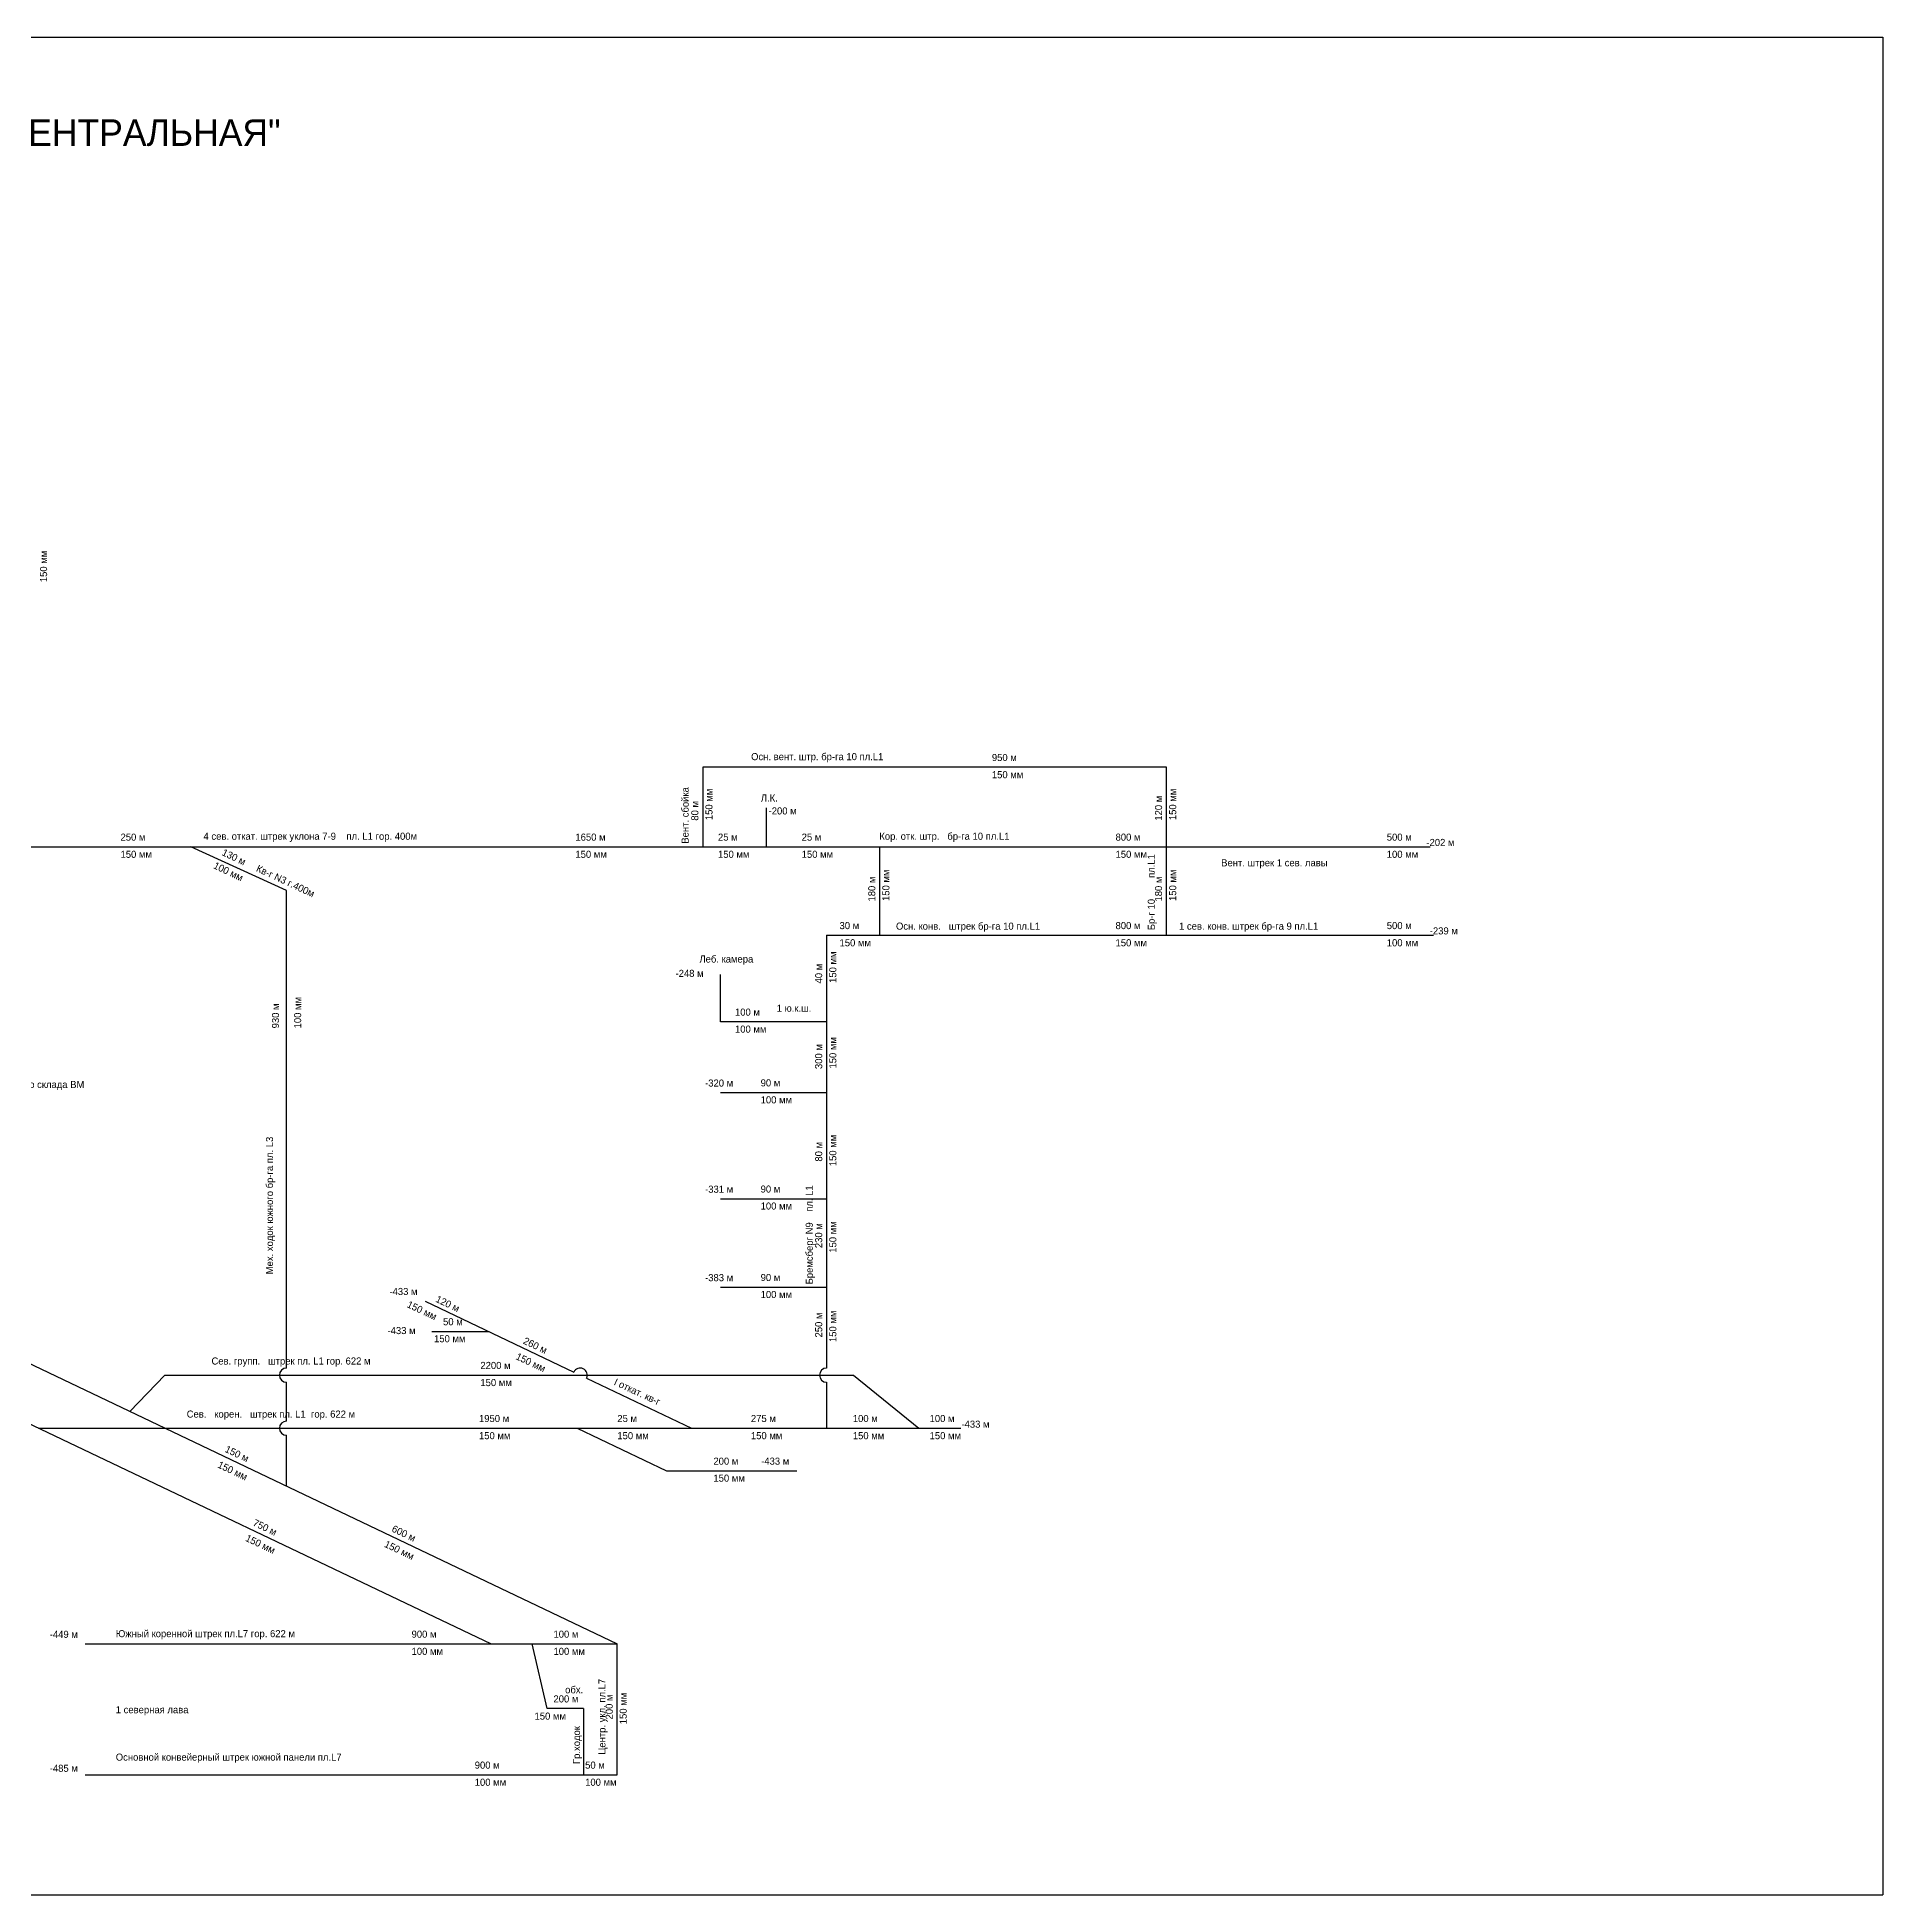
# Model space of a CAD drawing. Header units: millimetres. Extents: x -1405 to 845, y -571 to 479.
# Drawn here: x -198 to 845, y -571 to 479 of the extents above; entities that cross this region are included whole.
import ezdxf

# ---------------------------------------------------------------- set-up
doc = ezdxf.new("R2010")
doc.units = ezdxf.units.MM
doc.layers.add('Топология', color=1, linetype='Continuous')

msp = doc.modelspace()

# ---------------------------------------------------------------- linework, layer by layer
for p, q in [((-1404.5, 478.6), (845.5, 478.6)), ((845.5, 478.6), (845.5, -571.4)), ((-1404.5, -571.4), (845.5, -571.4))]:
    msp.add_line(p, q)
at = {"layer": 'Топология', "color": 7}
for p, q in [((440.6, 65.9), (178.5, 65.9)), ((178.5, 65.9), (178.5, 20.9)), ((440.6, -29.1), (440.6, 65.9)), ((214.5, 20.9), (214.5, 42.9)), ((-251.5, 20.9), (589.7, 20.9)), ((-56.8, -3.8), (-110.9, 20.9)), ((278.5, -29.1), (278.5, 20.9)), ((-56.8, -273.7), (-56.8, -3.8)), ((248.5, -29.1), (248.5, -273.7)), ((248.5, -29.1), (591.6, -29.1)), ((-694.6, -36.3), (130.1, -429.6)), ((188.5, -78), (188.5, -51.2)), ((248.5, -78), (188.5, -78)), ((188.5, -118), (248.5, -118)), ((188.5, -178), (248.5, -178)), ((-435.2, -194), (58.8, -429.6)), ((188.5, -228), (248.5, -228)), ((21.5, -235.9), (105.6, -276)), ((25.3, -253), (57.3, -253)), ((-125.6, -277.7), (-145.3, -298.3)), ((-125.6, -277.7), (263.7, -277.7)), ((-56.8, -303.7), (-56.8, -281.7)), ((112.8, -279.4), (172.1, -307.7)), ((248.5, -281.7), (248.5, -307.7)), ((263.7, -277.7), (300.7, -307.7)), ((-196.9, -307.7), (324.3, -307.7)), ((-56.8, -340.5), (-56.8, -311.7)), ((107.5, -307.7), (158, -331.8)), ((158, -331.8), (231.6, -331.8)), ((-170.5, -429.6), (130.1, -429.6)), ((90.5, -466.2), (82.1, -429.6)), ((130.1, -503.6), (130.1, -429.6)), ((111.1, -466.2), (90.5, -466.2)), ((111.1, -466.2), (111.1, -503.6)), ((-170.5, -503.6), (130.1, -503.6))]:
    msp.add_line(p, q, dxfattribs=at)
for centre, start, end in [((-56.8, -277.7), 90, 270), ((109.2, -277.7), 334.5025, 154.5025), ((248.5, -277.7), 90, 270), ((-56.8, -307.7), 90, 270)]:
    msp.add_arc(centre, 4, start, end, dxfattribs=at)

# ---------------------------------------------------------------- texts
for s, height, p in [('ТОПОЛОГИЧЕСКАЯ СХЕМА ШАХТЫ  "ЦЕНТРАЛЬНАЯ"', 15, (-586.2, 417.1)), ('Осн. вент. штр. бр-га 10 пл.L1', 4, (205.8, 69.9)), ('Л.К.', 4, (211.3, 46.5)), ('4 сев. откат. штрек уклона 7-9    пл. L1 гор. 400м', 4, (-103.7, 24.9)), ('Кор. отк. штр.   бр-га 10 пл.L1', 4, (278.3, 24.9)), ('Вент. штрек 1 сев. лавы ', 4, (471.5, 9.9)), ('Осн. конв.   штрек бр-га 10 пл.L1', 4, (287.7, -25.9)), ('1 сев. конв. штрек бр-га 9 пл.L1', 4, (447.7, -25.9)), ('Леб. камера', 4, (176.6, -44.5)), ('1 ю.к.ш.', 4, (220.3, -72.3)), ('Сев. групп.   штрек пл. L1 гор. 622 м', 4, (-99.2, -271.7)), ('Сев.   корен.   штрек пл. L1  гор. 622 м', 4, (-113.2, -301.7)), ('Южный коренной штрек пл.L7 гор. 622 м', 4, (-153.3, -425.8)), ('обх.', 4, (100.7, -457.5)), ('1 северная лава', 4, (-153.3, -468.8)), ('Основной конвейерный штрек южной панели пл.L7', 4, (-153.3, -495.6))]:
    msp.add_text(s, height=height).set_placement(p)
for s, rotation, p in [('Вент. сбойка', 90, (170.5, 22.7)), ('Кв-г N3 г.400м', 335, (-74.3, 7.3)), ('Бр-г 10        пл.L1', 90, (434, -26.2)), ('Мех. ходок южного бр-га пл. L3', 90, (-64.4, -220.7)), ('Бремсберг N9    пл. L1', 90, (240.7, -226.4)), ('I откат. кв-г', 335, (127.9, -283)), ('Центр. укл. пл.L7', 90, (123.5, -492.2)), ('Гр.ходок', 90, (109.1, -497.5))]:
    msp.add_text(s, height=4, rotation=rotation).set_placement(p)
for s, rotation, p in [('150 мм', 90, (-192.1, 170.5)), ('150 мм', 90, (184, 36)), ('150 мм', 90, (446.1, 36)), ('80 м', 90, (176, 35.7)), ('120 м', 90, (438.1, 35.7)), ('100 мм', 334.2474, (-98.5, 9)), ('130 м', 334.2474, (-93.7, 16.4)), ('180 м', 90, (276, -10)), ('150 мм', 90, (284, -9.7)), ('180 м', 90, (438.1, -10)), ('150 мм', 90, (446.1, -9.7)), ('150 мм', 90, (254, -56)), ('40 м', 90, (246, -56.3)), ('930 м', 90, (-61, -81.7)), ('100 мм', 90, (-48.5, -81.7)), ('300 м', 90, (246, -104.7)), ('150 мм', 90, (254, -104.4)), ('80 м', 90, (246, -157)), ('150 мм', 90, (254, -159.6)), ('230 м', 90, (246, -205.9)), ('150 мм', 90, (254, -208.5)), ('150 мм', 334.5025, (10.9, -239.1)), ('120 м', 334.5025, (27.1, -236.1)), ('250 м', 90, (246, -256.4)), ('150 мм', 90, (254, -259)), ('260 м', 334.5025, (76.6, -259.7)), ('150 мм', 334.5025, (72.4, -268.5)), ('150 м', 334.5025, (-92, -320.9)), ('150 мм', 334.5025, (-96.1, -329.7)), ('750 м', 334.5025, (-76.2, -362.5)), ('600 м', 334.5025, (2.3, -365.9)), ('150 мм', 334.5025, (-80.4, -371.2)), ('150 мм', 334.5025, (-1.9, -374.6)), ('200 м', 90, (127.6, -472.3)), ('150 мм', 90, (135.5, -475))]:
    msp.add_text(s, height=4, rotation=rotation, dxfattribs=at).set_placement(p)
for s, p in [('950 м', (341.9, 69.4)), ('150 мм', (341.9, 59.7)), ('-200 м', (215.7, 39.2)), ('250 м', (-150.6, 24.4)), ('1650 м', (106.5, 24.4)), ('25 м', (187.1, 24.4)), ('25 м', (234.4, 24.4)), ('800 м', (411.8, 24.4)), ('500 м', (565.1, 24.4)), ('-202 м', (587.5, 21.4)), ('150 мм', (-150.6, 14.7)), ('150 мм', (106.5, 14.7)), ('150 мм', (187.1, 14.7)), ('150 мм', (234.4, 14.7)), ('150 мм', (411.8, 14.7)), ('100 мм', (565.1, 14.7)), ('30 м', (255.8, -25.6)), ('150 мм', (255.8, -35.3)), ('800 м', (411.8, -25.6)), ('150 мм', (411.8, -35.3)), ('500 м', (565.1, -25.6)), ('100 мм', (565.1, -35.3)), ('-239 м', (589.4, -28.6)), ('-248 м', (163.1, -52.6)), ('100 м', (196.7, -74.5)), ('100 мм', (196.7, -84.1)), ('Вент. сбойка со склада ВМ', (-238.3, -115.4)), ('-320 м', (179.8, -114.6)), ('90 м', (211.2, -114.5)), ('100 мм', (211.2, -124.1)), ('-331 м', (179.8, -174.6)), ('90 м', (211.2, -174.5)), ('100 мм', (211.2, -184.1)), ('90 м', (211.2, -224.5)), ('-433 м', (1.4, -232.4)), ('-383 м', (179.8, -224.6)), ('100 мм', (211.2, -234.1)), ('-433 м', (0.3, -254.5)), ('50 м', (31.7, -249.5)), ('150 мм', (26.6, -259.1)), ('2200 м', (52.8, -274.2)), ('150 мм', (52.8, -283.9)), ('1950 м', (52, -304.2)), ('25 м', (130.2, -304.2)), ('275 м', (205.7, -304.2)), ('100 м', (263.3, -304.2)), ('100 м', (306.7, -304.2)), ('-433 м', (324.7, -307.4)), ('150 мм', (52, -313.9)), ('150 мм', (130.2, -313.9)), ('150 мм', (205.7, -313.9)), ('150 мм', (263.3, -313.9)), ('150 мм', (306.7, -313.9)), ('200 м', (184.5, -328.3)), ('-433 м', (211.5, -328.3)), ('150 мм', (184.5, -337.9)), ('-449 м', (-190.6, -426.2)), ('900 м', (13.9, -426.1)), ('100 м', (94.1, -426.1)), ('100 мм', (13.9, -435.8)), ('100 мм', (94.1, -435.8)), ('200 м', (94.1, -462.7)), ('150 мм', (83.4, -472.4)), ('-485 м', (-190.6, -501.9)), ('900 м', (49.6, -500.1)), ('50 м', (112, -500.1)), ('100 мм', (49.6, -509.8)), ('100 мм', (112, -509.8))]:
    msp.add_text(s, height=4, dxfattribs=at).set_placement(p)

doc.saveas('drawing.dxf')
